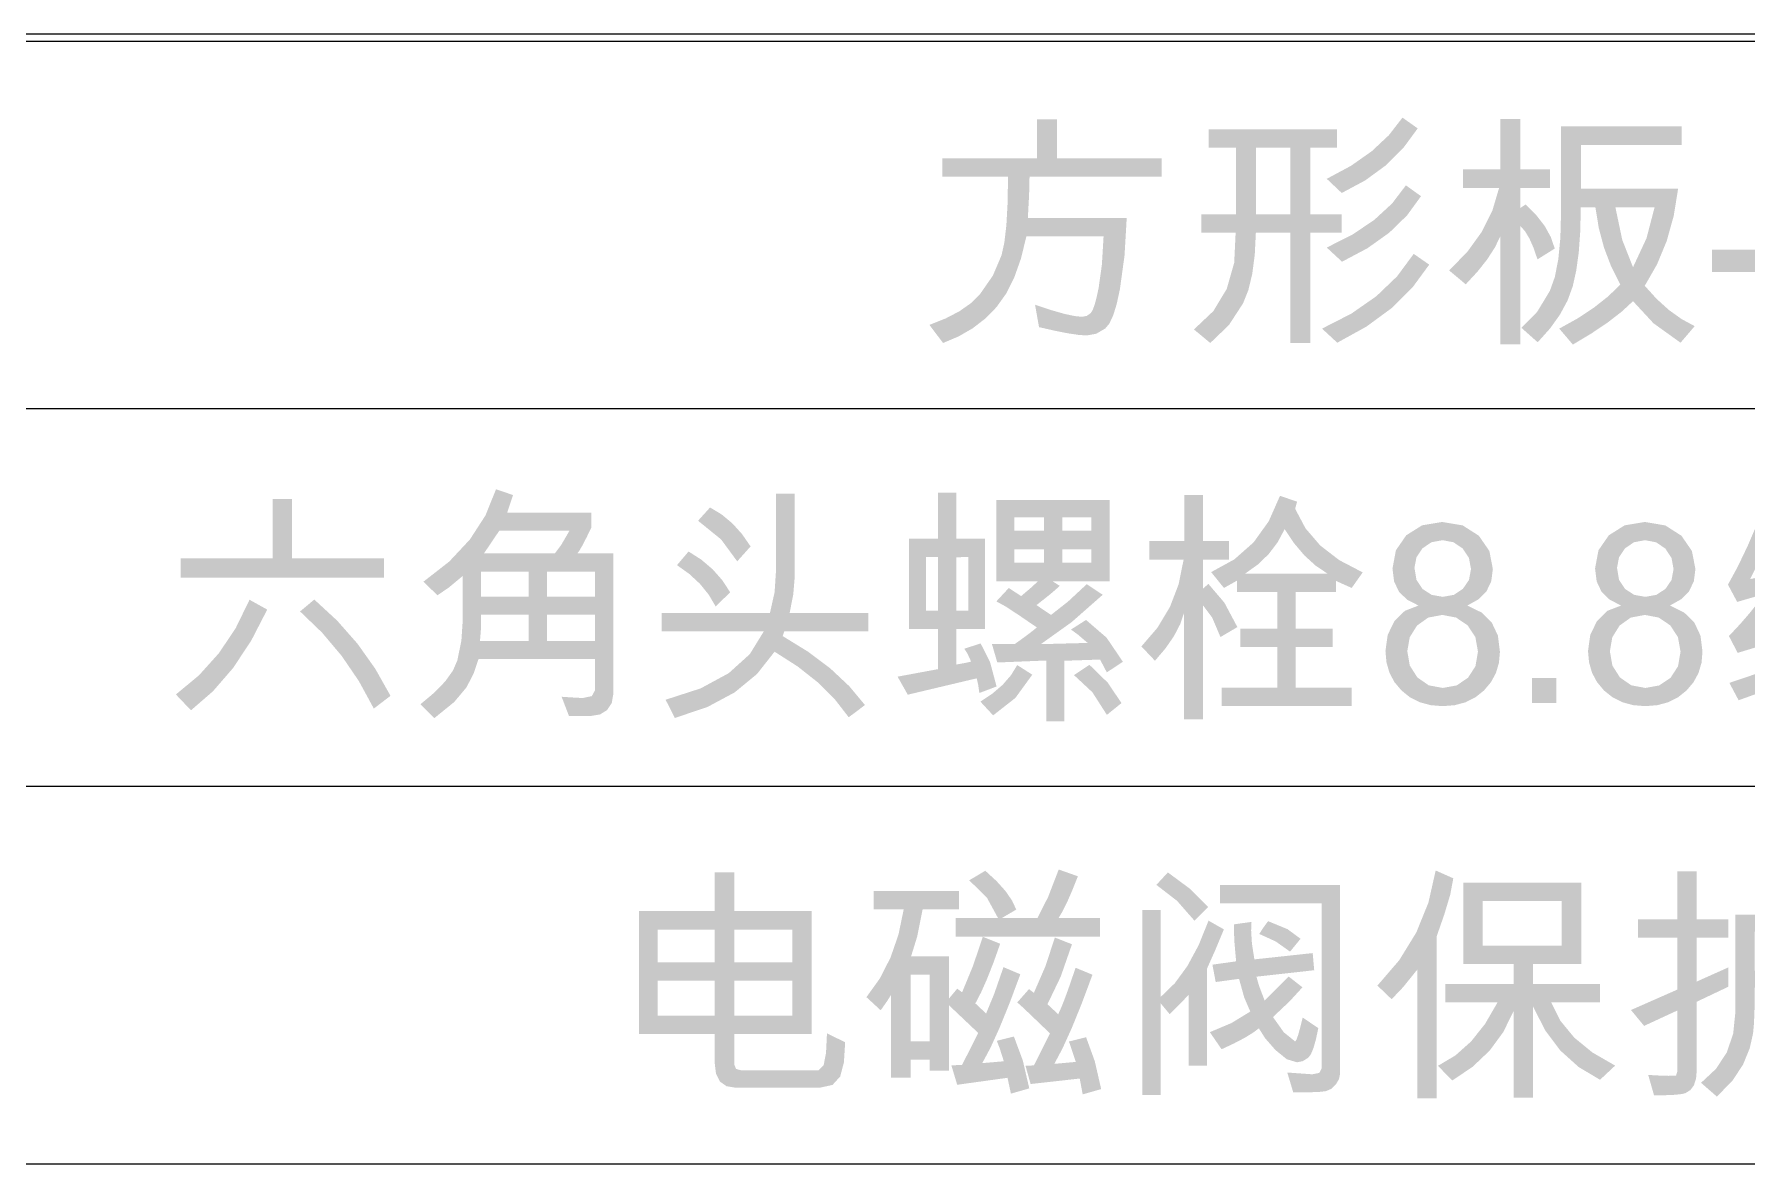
# Model space of a CAD drawing. Header units: millimetres. Extents: x 3 to 592, y 5 to 207.
# Drawn here: x 405.97 to 422.78, y 193.82 to 204.89 of the extents above; entities that cross this region are included whole.
import ezdxf

# ---------------------------------------------------------------- set-up
doc = ezdxf.new("R2010")
doc.units = ezdxf.units.MM

msp = doc.modelspace()

# ---------------------------------------------------------------- hatches: boundary and pattern name
h = msp.add_hatch(color=7)
h.dxf.hatch_style = 2
h.paths.add_polyline_path([(417.035673, 203.498194), (415.739765, 203.498194), (415.735631, 203.320979), (415.723229, 203.090846), (416.693368, 203.090846), (416.671939, 202.723186), (416.62612, 202.390252), (416.595114, 202.24784), (416.560801, 202.136486), (416.52318, 202.056241), (416.482252, 202.007157), (416.394265, 201.956307), (416.300903, 201.939357), (416.223285, 201.944508), (416.119415, 201.95989), (415.989294, 201.985401), (415.832921, 202.020937), (415.793784, 202.240872), (415.949847, 202.188868), (416.079038, 202.151851), (416.181358, 202.129716), (416.256805, 202.122361), (416.302349, 202.131869), (416.341692, 202.160395), (416.359779, 202.189954), (416.378486, 202.240597), (416.397813, 202.312323), (416.41776, 202.405134), (416.449868, 202.634647), (416.466267, 202.910048), (415.708346, 202.910048), (415.656248, 202.695582), (415.590042, 202.508556), (415.509676, 202.348919), (415.4151, 202.216619), (415.306071, 202.10548), (415.182418, 202.010051), (415.044192, 201.930125), (414.891445, 201.865495), (414.756949, 202.042986), (414.916525, 202.106246), (415.052124, 202.177), (415.163745, 202.255299), (415.251389, 202.341193), (415.380235, 202.526815), (415.46526, 202.726493), (415.492838, 202.851955), (415.512665, 203.022427), (415.524636, 203.237857), (415.52865, 203.498194), (414.884279, 203.498194), (414.884279, 203.67789), (415.813628, 203.67789), (415.813628, 204.060434), (416.010412, 204.060434), (416.010412, 203.67789), (417.035673, 203.67789)])
h = msp.add_hatch(color=7)
h.paths.add_polyline_path([(419.548767, 203.970035), (419.406743, 203.776971), (419.235264, 203.607059), (419.034225, 203.460298), (418.803524, 203.336688), (418.65635, 203.475594), (418.89438, 203.603339), (419.097529, 203.745966), (419.265847, 203.903475), (419.399388, 204.075868)])
h.paths.add_polyline_path([(418.803524, 202.94753), (418.494292, 202.94753), (418.494292, 201.865495), (418.29806, 201.865495), (418.29806, 202.94753), (417.960716, 202.94753), (417.949847, 202.731841), (417.925438, 202.544523), (417.887387, 202.385626), (417.83559, 202.255204), (417.69627, 202.041332), (417.513129, 201.865495), (417.353277, 201.998337), (417.543765, 202.178585), (417.675393, 202.396866), (417.748214, 202.653181), (417.762278, 202.94753), (417.42714, 202.94753), (417.42714, 203.126675), (417.765586, 203.126675), (417.765586, 203.781519), (417.497144, 203.781519), (417.497144, 203.962317), (418.757222, 203.962317), (418.757222, 203.781519), (418.494292, 203.781519), (418.494292, 203.126675), (418.803524, 203.126675)])
h.paths.add_polyline_path([(418.29806, 203.126675), (418.29806, 203.781519), (417.960716, 203.781519), (417.960716, 203.126675)])
h.paths.add_polyline_path([(419.581289, 203.305269), (419.444148, 203.116865), (419.269232, 202.94691), (419.056592, 202.795455), (418.80628, 202.662552), (418.65635, 202.801458), (418.909246, 202.928892), (419.123022, 203.073069), (419.297628, 203.23399), (419.433012, 203.411653)])
h.paths.add_polyline_path([(419.661766, 202.633889), (419.496824, 202.408993), (419.291419, 202.206421), (419.045602, 202.026174), (418.759427, 201.868251), (418.610048, 202.006606), (418.897265, 202.153169), (419.142935, 202.324175), (419.347057, 202.519675), (419.509631, 202.739722)])
h = msp.add_hatch(color=7)
h.paths.add_polyline_path([(420.893837, 202.791536), (420.724062, 202.685703), (420.685925, 202.797953), (420.645101, 202.889997), (420.601589, 202.961888), (420.555391, 203.013676), (420.555391, 201.853368), (420.36026, 201.853368), (420.36026, 202.912252), (420.304872, 202.800011), (420.229691, 202.684049), (420.13477, 202.564367), (420.020161, 202.440963), (419.857001, 202.577114), (420.036516, 202.760444), (420.178153, 202.956487), (420.281859, 203.16514), (420.347582, 203.386298), (419.993702, 203.386298), (419.993702, 203.567096), (420.36026, 203.567096), (420.36026, 204.063741), (420.555391, 204.063741), (420.555391, 203.567096), (420.846983, 203.567096), (420.846983, 203.386298), (420.555391, 203.386298), (420.555391, 203.189514), (420.607205, 203.223138), (420.711987, 203.119888), (420.794756, 203.013538), (420.855407, 202.904088)])
h.paths.add_polyline_path([(422.266914, 202.030859), (422.128008, 201.868251), (421.863011, 202.058489), (421.66168, 202.275599), (421.551919, 202.173994), (421.41694, 202.069238), (421.256743, 201.961277), (421.071328, 201.850061), (420.937934, 202.006606), (421.116752, 202.105824), (421.276242, 202.210831), (421.416509, 202.321625), (421.537656, 202.438207), (421.448256, 202.61389), (421.377666, 202.798564), (421.325886, 202.992127), (421.292917, 203.194475), (421.149049, 203.194475), (421.144097, 202.962034), (421.129275, 202.755845), (421.104634, 202.575908), (421.070226, 202.422222), (421.019273, 202.28217), (420.944962, 202.143927), (420.847293, 202.007441), (420.726267, 201.87266), (420.566966, 202.013771), (420.721995, 202.172177), (420.846432, 202.378125), (420.894181, 202.512079), (420.928288, 202.684945), (420.948752, 202.896775), (420.955573, 203.147621), (420.955573, 203.989327), (422.138481, 203.989327), (422.138481, 203.806875), (421.151805, 203.806875), (421.151805, 203.379132), (422.104305, 203.379132), (422.061207, 203.113101), (421.992271, 202.865675), (421.897496, 202.636851), (421.776884, 202.426632), (421.893061, 202.298285), (422.013424, 202.189471), (422.138024, 202.100295)])
h.paths.add_polyline_path([(421.872795, 203.194475), (421.489149, 203.194475), (421.556397, 202.875252), (421.66168, 202.608533), (421.794316, 202.893442)])
h = msp.add_hatch(color=7)
h.dxf.hatch_style = 2
h.paths.add_polyline_path([(423.130221, 202.561679), (422.437344, 202.561679), (422.437344, 202.77941), (423.130221, 202.77941)])
h = msp.add_hatch(color=7)
h.paths.add_polyline_path([(409.403546, 199.563862), (407.410903, 199.563862), (407.410903, 199.752378), (408.311588, 199.752378), (408.311588, 200.334461), (408.502309, 200.334461), (408.502309, 199.752378), (409.403546, 199.752378)])
h.paths.add_polyline_path([(409.46914, 198.405208), (409.305429, 198.280082), (409.159168, 198.548592), (408.989859, 198.796846), (408.797398, 199.024842), (408.581684, 199.232582), (408.721141, 199.349439), (408.945296, 199.142837), (409.14475, 198.916598), (409.319399, 198.670721)])
h.paths.add_polyline_path([(408.259223, 199.250772), (408.100878, 198.943805), (407.923464, 198.676888), (407.72693, 198.449968), (407.511224, 198.262994), (407.362947, 198.418437), (407.589186, 198.605807), (407.78504, 198.823098), (407.950508, 199.070257), (408.08559, 199.347235)])
h = msp.add_hatch(color=7)
h.paths.add_polyline_path([(411.654722, 198.418437), (411.63984, 198.333274), (411.595191, 198.266301), (411.526909, 198.222893), (411.440851, 198.208424), (411.219814, 198.208424), (411.148156, 198.395837), (411.289129, 198.386673), (411.354861, 198.38371), (411.444434, 198.401969), (411.474475, 198.457022), (411.474475, 198.765702), (410.332908, 198.765702), (410.285297, 198.625625), (410.214948, 198.488441), (410.094576, 198.344781), (409.89855, 198.185824), (409.7624, 198.321974), (409.900686, 198.437824), (410.00714, 198.548041), (410.081761, 198.652574), (410.124549, 198.751371), (410.164512, 198.946088), (410.178017, 199.146592), (410.178017, 199.58095), (410.041591, 199.467537), (409.92997, 199.391332), (409.791615, 199.524175), (410.044829, 199.721277), (410.248021, 199.938068), (410.40119, 200.1746), (410.504336, 200.430924), (410.671906, 200.374149), (410.614028, 200.200516), (411.440851, 200.200516), (411.440851, 200.058302), (411.394661, 199.962201), (411.35617, 199.887288), (411.325432, 199.833665), (411.302496, 199.801436), (411.654722, 199.801436)])
h.paths.add_polyline_path([(411.224774, 200.023576), (410.535755, 200.023576), (410.385825, 199.801436), (411.081458, 199.801436), (411.143815, 199.884601)])
h.paths.add_polyline_path([(411.474475, 199.378103), (411.474475, 199.622842), (411.00484, 199.622842), (411.00484, 199.378103)])
h.paths.add_polyline_path([(410.824041, 199.378103), (410.824041, 199.622842), (410.358264, 199.622842), (410.358264, 199.378103)])
h.paths.add_polyline_path([(411.474475, 198.944296), (411.474475, 199.201162), (411.00484, 199.201162), (411.00484, 198.944296)])
h.paths.add_polyline_path([(410.824041, 198.944296), (410.824041, 199.201162), (410.358264, 199.201162), (410.355439, 199.048131), (410.34724, 198.944296)])
h = msp.add_hatch(color=7)
h.paths.add_polyline_path([(414.158907, 199.038554), (413.333738, 199.038554), (413.317201, 198.991149), (413.567401, 198.837257), (413.785458, 198.673236), (413.97127, 198.499086), (414.124731, 198.314808), (414.049215, 198.257482), (413.96543, 198.195195), (413.828488, 198.371506), (413.661573, 198.53743), (413.464686, 198.692916), (413.237826, 198.837912), (413.065726, 198.61932), (412.845361, 198.438143), (412.576626, 198.294379), (412.259419, 198.188029), (412.168468, 198.366623), (412.512745, 198.478123), (412.788241, 198.627347), (412.995007, 198.814192), (413.133095, 199.038554), (412.129883, 199.038554), (412.129883, 199.217699), (413.192626, 199.217699), (413.238033, 199.420753), (413.25326, 199.653159), (413.25326, 200.386275), (413.433507, 200.386275), (413.433507, 199.547326), (413.421519, 199.400289), (413.385552, 199.217699), (414.158907, 199.217699)])
h.paths.add_polyline_path([(413.002457, 199.870338), (412.871268, 199.724266), (412.712862, 199.939378), (412.487071, 200.122243), (412.60448, 200.25233), (412.718598, 200.183807), (412.822899, 200.097301), (412.917484, 199.992811)])
h.paths.add_polyline_path([(412.802366, 199.420546), (412.659601, 199.28164), (412.591896, 199.396878), (412.506157, 199.502815), (412.40233, 199.59945), (412.280365, 199.686783), (412.393915, 199.820728), (412.519903, 199.739906), (412.629973, 199.646269), (412.724128, 199.539815)])
h = msp.add_hatch(color=7)
h.paths.add_polyline_path([(415.416242, 198.496709), (415.24757, 198.432768), (415.235168, 198.516691), (415.221112, 198.576636), (414.544771, 198.416232), (414.445001, 198.593172), (414.842978, 198.667035), (414.842978, 199.060051), (414.558551, 199.060051), (414.558551, 199.946406), (414.842978, 199.946406), (414.842978, 200.396197), (415.021021, 200.396197), (415.021021, 199.946406), (415.302692, 199.946406), (415.302692, 199.060051), (415.021021, 199.060051), (415.021021, 198.711683), (415.116106, 198.729047), (415.166542, 198.741449), (415.13216, 198.815863), (415.099845, 198.867126), (415.259697, 198.91894), (415.351612, 198.738624)])
h.paths.add_polyline_path([(415.13843, 199.24085), (415.13843, 199.766709), (415.021021, 199.763953), (415.021021, 199.24085)])
h.paths.add_polyline_path([(414.842978, 199.24085), (414.842978, 199.766709), (414.723365, 199.766709), (414.723365, 199.24085)])
h.paths.add_polyline_path([(416.655925, 198.739244), (416.498829, 198.635616), (416.479399, 198.66924), (416.432683, 198.760741), (416.082662, 198.749166), (416.082662, 198.153302), (415.902965, 198.153302), (415.902965, 198.751371), (415.423408, 198.732078), (415.371043, 198.911774), (415.593734, 198.911774), (415.677449, 198.972339), (415.741735, 199.020088), (415.78659, 199.055022), (415.812015, 199.077139), (415.795065, 199.087784), (415.760752, 199.110625), (415.709075, 199.145662), (415.640036, 199.192894), (415.505953, 199.280882), (415.414037, 199.331249), (415.536407, 199.46299), (415.657123, 199.383064), (415.766815, 199.47615), (415.821937, 199.529136), (415.412384, 199.529136), (415.412384, 200.327295), (416.524736, 200.327295), (416.524736, 199.529136), (415.964701, 199.529136), (416.034706, 199.484487), (416.005965, 199.455867), (415.958569, 199.414689), (415.892466, 199.361006), (415.807605, 199.294869), (415.95037, 199.198406), (416.116561, 199.3287), (416.300943, 199.499921), (416.458039, 199.396293), (416.153079, 199.127989), (415.8506, 198.911774), (416.310313, 198.923901), (416.212679, 199.007066), (416.146051, 199.05509), (416.294328, 199.149348), (416.495591, 198.975715)])
h.paths.add_polyline_path([(416.346142, 200.023576), (416.346142, 200.155867), (416.060062, 200.155867), (416.060062, 200.023576)])
h.paths.add_polyline_path([(415.882019, 200.023576), (415.882019, 200.155867), (415.590977, 200.155867), (415.590977, 200.023576)])
h.paths.add_polyline_path([(416.346142, 199.709934), (416.346142, 199.842777), (416.060062, 199.842777), (416.060062, 199.709934)])
h.paths.add_polyline_path([(415.882019, 199.709934), (415.882019, 199.842777), (415.590977, 199.842777), (415.590977, 199.709934)])
h.paths.add_polyline_path([(416.642145, 198.334101), (416.498829, 198.218346), (416.356202, 198.440485), (416.176368, 198.608055), (416.327952, 198.708927), (416.506959, 198.53433)])
h.paths.add_polyline_path([(415.766815, 198.612465), (415.600555, 198.384193), (415.382618, 198.213385), (415.257492, 198.348432), (415.376779, 198.427825), (415.476738, 198.513935), (415.557474, 198.606866), (415.619089, 198.706722)])
h = msp.add_hatch(color=7)
h.paths.add_polyline_path([(417.779316, 199.079344), (417.6134, 198.981779), (417.531613, 199.173257), (417.440318, 199.294869), (417.440318, 198.173697), (417.256763, 198.173697), (417.256763, 199.220455), (417.217489, 199.106663), (417.156718, 198.990185), (417.074449, 198.871019), (416.970683, 198.749166), (416.837289, 198.889726), (416.995849, 199.073797), (417.117719, 199.277092), (417.203003, 199.499611), (417.251803, 199.741353), (416.915561, 199.741353), (416.915561, 199.922152), (417.258968, 199.922152), (417.258968, 200.374149), (417.440318, 200.374149), (417.440318, 199.922152), (417.697736, 199.922152), (417.697736, 199.741353), (417.440318, 199.741353), (417.440318, 199.455273), (417.494888, 199.502677), (417.651571, 199.319123)])
h.paths.add_polyline_path([(419.009077, 199.615676), (418.901039, 199.46299), (418.748352, 199.53134), (418.748352, 199.422751), (418.350375, 199.422751), (418.350375, 199.062256), (418.71583, 199.062256), (418.71583, 198.88256), (418.350375, 198.88256), (418.350375, 198.484583), (418.901039, 198.484583), (418.901039, 198.303784), (417.626629, 198.303784), (417.626629, 198.484583), (418.170127, 198.484583), (418.170127, 198.88256), (417.806876, 198.88256), (417.806876, 199.062256), (418.170127, 199.062256), (418.170127, 199.422751), (417.774355, 199.422751), (417.774355, 199.534096), (417.647575, 199.46299), (417.521898, 199.618432), (417.749498, 199.7433), (417.937928, 199.909612), (418.08729, 200.117472), (418.197688, 200.366983), (418.365257, 200.309105), (418.345965, 200.240203), (418.447561, 200.047976), (418.591945, 199.879777), (418.779117, 199.73566)])
h.paths.add_polyline_path([(418.663465, 199.60355), (418.546056, 199.682925), (418.436915, 199.782143), (418.336043, 199.901206), (418.243439, 200.040112), (418.174502, 199.911128), (418.086756, 199.795373), (417.980199, 199.692846), (417.854832, 199.60355)])
h = msp.add_hatch(color=7)
h.paths.add_polyline_path([(423.408005, 199.024774), (423.194065, 198.969893), (423.002862, 198.918527), (422.834397, 198.870674), (422.688669, 198.826336), (422.60268, 198.991149), (422.714197, 199.110419), (422.808145, 199.218526), (422.884523, 199.315471), (422.943331, 199.401254), (422.683708, 199.326288), (422.593309, 199.495511), (422.688084, 199.669463), (422.786372, 199.874679), (422.888175, 200.11121), (422.993491, 200.37911), (423.155549, 200.299735), (423.056123, 200.067716), (422.965379, 199.865308), (422.883317, 199.692562), (422.809937, 199.549531), (423.060188, 199.60355), (423.137496, 199.734532), (423.220592, 199.899001), (423.387059, 199.820728), (423.267575, 199.586832), (423.145558, 199.38451), (423.020957, 199.213711), (422.893721, 199.074383), (423.408005, 199.213289)])
h.paths.add_polyline_path([(424.687927, 198.303784), (424.549572, 198.159366), (424.307795, 198.309572), (424.101985, 198.529231), (423.987376, 198.407447), (423.880052, 198.30654), (423.780067, 198.226304), (423.687471, 198.166531), (423.563999, 198.324179), (423.778629, 198.47473), (423.982923, 198.685225), (423.81432, 198.964691), (423.710622, 199.206123), (423.700942, 199.014197), (423.685129, 198.842735), (423.658774, 198.691736), (423.621877, 198.561202), (423.539746, 198.358423), (423.462576, 198.230472), (423.41021, 198.166531), (423.239333, 198.282287), (423.341928, 198.422433), (423.421786, 198.573328), (423.477941, 198.739933), (423.508878, 198.927208), (423.516922, 199.036659), (423.522796, 199.167401), (423.526396, 199.319433), (423.527619, 199.492755), (423.527619, 200.082556), (423.330284, 200.082556), (423.330284, 200.262252), (424.4261, 200.262252), (424.358714, 199.961357), (424.226009, 199.637725), (424.533036, 199.637725), (424.474839, 199.327666), (424.403569, 199.064737), (424.319173, 198.848936), (424.221599, 198.680264), (424.303454, 198.577953), (424.408461, 198.481069), (424.536618, 198.389662)])
h.paths.add_polyline_path([(424.32633, 199.458029), (424.006074, 199.458029), (424.006074, 199.618432), (424.11611, 199.822175), (424.206716, 200.082556), (423.707866, 200.082556), (423.707866, 199.754583), (423.763126, 199.550357), (423.858899, 199.29983), (423.977962, 199.046891), (424.103639, 198.835707), (424.169983, 198.956431), (424.229247, 199.100359), (424.28138, 199.267541)])
h.paths.add_polyline_path([(423.408005, 198.618528), (422.69804, 198.361662), (422.607089, 198.531987), (422.845326, 198.612697), (423.05819, 198.684467), (423.245733, 198.747245), (423.408005, 198.80098)])
h = msp.add_hatch(color=7)
h.paths.add_polyline_path([(420.036004, 199.290459), (420.17572, 199.222152), (420.275645, 199.123923), (420.335676, 198.995826), (420.355709, 198.837912), (420.345891, 198.728556), (420.316435, 198.628656), (420.267342, 198.538162), (420.198613, 198.457022), (420.114484, 198.389825), (420.019192, 198.341956), (419.912739, 198.31331), (419.795123, 198.303784), (419.676147, 198.313404), (419.568849, 198.3423), (419.473127, 198.390523), (419.388878, 198.458124), (419.320234, 198.540066), (419.271331, 198.632033), (419.242065, 198.733921), (419.232332, 198.845629), (419.254243, 199.002312), (419.319976, 199.138324), (419.423191, 199.239196), (419.556998, 199.290459), (419.444946, 199.347984), (419.365037, 199.425438), (419.317168, 199.52718), (419.301234, 199.653159), (419.334858, 199.832442), (419.436282, 199.979478), (419.592138, 200.077457), (419.790162, 200.110116), (419.990667, 200.076286), (420.149003, 199.975069), (420.251943, 199.825689), (420.286256, 199.648198), (420.270564, 199.528421), (420.223555, 199.429572), (420.145334, 199.351705)])
h.paths.add_polyline_path([(419.795123, 199.375898), (419.903024, 199.395328), (419.991907, 199.453619), (420.051714, 199.540987), (420.071833, 199.648198), (420.051576, 199.758097), (419.990805, 199.849392), (419.900681, 199.910921), (419.792367, 199.931523), (419.682882, 199.911266), (419.594481, 199.850494), (419.53619, 199.762437), (419.516759, 199.660325), (419.536672, 199.542571), (419.596686, 199.452517), (419.686396, 199.394984)])
h.paths.add_polyline_path([(419.795123, 198.482378), (419.930309, 198.506907), (420.041516, 198.581045), (420.115448, 198.694802), (420.140184, 198.837912), (420.114621, 198.98171), (420.038209, 199.096983), (419.925348, 199.172913), (419.790162, 199.198406), (419.651669, 199.172361), (419.542115, 199.094227), (419.470457, 198.979298), (419.446755, 198.842873), (419.471215, 198.70183), (419.544871, 198.586006), (419.656561, 198.508147)])
h = msp.add_hatch(color=7)
h.paths.add_polyline_path([(422.023817, 199.290459), (422.163533, 199.222152), (422.263458, 199.123923), (422.323488, 198.995826), (422.343522, 198.837912), (422.333703, 198.728556), (422.304248, 198.628656), (422.255155, 198.538162), (422.186425, 198.457022), (422.102296, 198.389825), (422.007005, 198.341956), (421.900551, 198.31331), (421.782936, 198.303784), (421.663959, 198.313404), (421.556662, 198.3423), (421.46094, 198.390523), (421.37669, 198.458124), (421.308047, 198.540066), (421.259143, 198.632033), (421.229877, 198.733921), (421.220145, 198.845629), (421.242056, 199.002312), (421.307788, 199.138324), (421.411003, 199.239196), (421.544811, 199.290459), (421.432759, 199.347984), (421.35285, 199.425438), (421.30498, 199.52718), (421.289047, 199.653159), (421.322671, 199.832442), (421.424095, 199.979478), (421.579951, 200.077457), (421.777975, 200.110116), (421.978479, 200.076286), (422.136816, 199.975069), (422.239755, 199.825689), (422.274069, 199.648198), (422.258376, 199.528421), (422.211368, 199.429572), (422.133147, 199.351705)])
h.paths.add_polyline_path([(421.782936, 199.375898), (421.890836, 199.395328), (421.97972, 199.453619), (422.039526, 199.540987), (422.059646, 199.648198), (422.039389, 199.758097), (421.978617, 199.849392), (421.888493, 199.910921), (421.78018, 199.931523), (421.670695, 199.911266), (421.582293, 199.850494), (421.524002, 199.762437), (421.504572, 199.660325), (421.524485, 199.542571), (421.584498, 199.452517), (421.674209, 199.394984)])
h.paths.add_polyline_path([(421.782936, 198.482378), (421.918121, 198.506907), (422.029329, 198.581045), (422.103261, 198.694802), (422.127997, 198.837912), (422.102434, 198.98171), (422.026022, 199.096983), (421.91316, 199.172913), (421.777975, 199.198406), (421.639482, 199.172361), (421.529928, 199.094227), (421.45827, 198.979298), (421.434568, 198.842873), (421.459028, 198.70183), (421.532684, 198.586006), (421.644374, 198.508147)])
h = msp.add_hatch(color=7)
h.dxf.hatch_style = 2
h.paths.add_polyline_path([(420.908665, 198.334101), (420.669437, 198.334101), (420.669437, 198.581045), (420.908665, 198.581045)])
h = msp.add_hatch(color=7)
h.paths.add_polyline_path([(413.930677, 195.007759), (413.918343, 194.810906), (413.881619, 194.671518), (413.806378, 194.588904), (413.679874, 194.561275), (412.856358, 194.561275), (412.766011, 194.576476), (412.701605, 194.622115), (412.663037, 194.698243), (412.650204, 194.804912), (412.650204, 195.089339), (411.908268, 195.089339), (411.908268, 196.294296), (412.650204, 196.294296), (412.650204, 196.672981), (412.842027, 196.672981), (412.842027, 196.294296), (413.602704, 196.294296), (413.602704, 195.089339), (412.842027, 195.089339), (412.842027, 194.79058), (412.85939, 194.746208), (412.91148, 194.7316), (413.667196, 194.7316), (413.71963, 194.784035), (413.742712, 194.901375), (413.752083, 195.0943)])
h.paths.add_polyline_path([(413.411432, 195.789934), (413.411432, 196.111843), (412.842027, 196.111843), (412.842027, 195.789934)])
h.paths.add_polyline_path([(412.650204, 195.789934), (412.650204, 196.111843), (412.089618, 196.111843), (412.089618, 195.789934)])
h.paths.add_polyline_path([(413.411432, 195.26683), (413.411432, 195.610237), (412.842027, 195.610237), (412.842027, 195.26683)])
h.paths.add_polyline_path([(412.650204, 195.26683), (412.650204, 195.610237), (412.089618, 195.610237), (412.089618, 195.26683)])
h = msp.add_hatch(color=7)
h.paths.add_polyline_path([(416.430662, 196.044595), (415.015141, 196.044595), (415.015141, 196.225394), (415.430757, 196.225394), (415.32203, 196.424658), (415.147984, 196.59581), (415.305631, 196.689517), (415.41634, 196.587913), (415.503793, 196.490597), (415.568096, 196.397519), (415.609351, 196.308627), (415.470996, 196.227599), (415.81771, 196.225394), (415.922303, 196.432926), (416.02607, 196.701644), (416.214034, 196.635498), (416.15905, 196.497005), (416.109028, 196.38249), (416.063966, 196.291953), (416.023865, 196.225394), (416.430662, 196.225394)])
h.paths.add_polyline_path([(415.737233, 194.555211), (415.556986, 194.503397), (415.523913, 194.65884), (415.030024, 194.590489), (414.972697, 194.780658), (415.077979, 194.785619), (415.144935, 194.918109), (415.193597, 195.01458), (415.223862, 195.074982), (415.235627, 195.099261), (414.948995, 195.370459), (414.948995, 194.728844), (414.759377, 194.728844), (414.759377, 194.837434), (414.573066, 194.837434), (414.573066, 194.65884), (414.381795, 194.65884), (414.381795, 195.474087), (414.347481, 195.418759), (414.279269, 195.320849), (414.13926, 195.449834), (414.27094, 195.633371), (414.3758, 195.838303), (414.453892, 196.064525), (414.505267, 196.311935), (414.209264, 196.311935), (414.209264, 196.491631), (415.047111, 196.491631), (415.047111, 196.311935), (414.691026, 196.311935), (414.636525, 196.041563), (414.577476, 195.850567), (414.948995, 195.850567), (414.948995, 195.435502), (415.030024, 195.533067), (415.077979, 195.497238), (415.185053, 195.756723), (415.281378, 196.041839), (415.451703, 195.973488), (415.385652, 195.788082), (415.323064, 195.628772), (415.263885, 195.495611), (415.208066, 195.388649), (415.313348, 195.28943), (415.391965, 195.479599), (415.484225, 195.744183), (415.64959, 195.674178), (415.542206, 195.386857), (415.444124, 195.145839), (415.355344, 194.951122), (415.275866, 194.802707), (415.487532, 194.820897), (415.447294, 194.947332), (415.418631, 195.022091), (415.5862, 195.063983), (415.673499, 194.829441)])
h.paths.add_polyline_path([(414.759377, 195.01713), (414.759377, 195.669769), (414.573066, 195.669769), (414.573066, 195.01713)])
h.paths.add_polyline_path([(416.442789, 194.548046), (416.261439, 194.496231), (416.232224, 194.651674), (415.750462, 194.597655), (415.700302, 194.776249), (415.782433, 194.780658), (415.940631, 195.0943), (415.837554, 195.192967), (415.753218, 195.273996), (415.688726, 195.335181), (415.644078, 195.376522), (415.619273, 195.39802), (415.734477, 195.528658), (415.782433, 195.492277), (415.89681, 195.755207), (415.988036, 196.034673), (416.156157, 195.968527), (416.045707, 195.651303), (415.915827, 195.380381), (416.021109, 195.282264), (416.052218, 195.350469), (416.090975, 195.449214), (416.137381, 195.578448), (416.191434, 195.738119), (416.35735, 195.669769), (416.252128, 195.387521), (416.15471, 195.147699), (416.065042, 194.950355), (415.983075, 194.795541), (416.19419, 194.814834), (416.126391, 195.014925), (416.294512, 195.056817), (416.380019, 194.821655)])
h = msp.add_hatch(color=7)
h.paths.add_polyline_path([(417.49418, 196.333983), (417.35803, 196.200038), (417.187291, 196.39441), (416.984306, 196.551162), (417.097305, 196.672981), (417.316413, 196.510923)])
h.paths.add_polyline_path([(418.786228, 194.694118), (418.775893, 194.644439), (418.744887, 194.592694), (418.700239, 194.550113), (418.648976, 194.528202), (418.575802, 194.51952), (418.465421, 194.516626), (418.327066, 194.516626), (418.269188, 194.710654), (418.51503, 194.693015), (418.582761, 194.706727), (418.60543, 194.748137), (418.60543, 196.36871), (417.608832, 196.36871), (417.608832, 196.548406), (418.786228, 196.548406)])
h.paths.add_polyline_path([(417.646866, 196.114599), (417.560326, 195.906791), (417.482053, 195.730954), (417.482053, 194.778454), (417.300152, 194.778454), (417.300152, 195.471882), (417.229527, 195.397606), (417.115495, 195.282264), (417.0273, 195.388649), (417.0273, 194.49127), (416.847053, 194.49127), (416.847053, 196.303666), (417.0273, 196.303666), (417.0273, 195.45259), (417.164467, 195.585502), (417.288301, 195.75438), (417.398906, 195.959226), (417.496385, 196.200038)])
h.paths.add_polyline_path([(418.399275, 196.022546), (418.296198, 195.896318), (418.156465, 195.995537), (417.993581, 196.069951), (418.039883, 196.139404), (418.080673, 196.195077), (418.27098, 196.116873)])
h.paths.add_polyline_path([(418.573459, 195.146114), (418.5503, 195.036164), (418.526261, 194.951122), (418.501293, 194.891091), (418.475343, 194.856175), (418.421117, 194.822206), (418.363997, 194.810975), (418.263194, 194.841292), (418.151228, 194.932794), (418.051941, 195.046413), (417.990273, 195.143909), (417.928667, 195.098227), (417.847164, 195.048825), (417.745715, 194.995701), (417.624267, 194.938857), (417.509063, 195.106427), (417.721556, 195.195999), (417.905938, 195.308723), (417.846268, 195.446802), (417.795694, 195.62953), (417.566389, 195.598111), (417.534418, 195.768436), (417.767031, 195.800958), (417.748772, 196.006079), (417.744983, 196.163658), (417.918064, 196.187911), (417.914206, 196.103575), (417.922129, 195.974729), (417.946176, 195.82025), (418.518338, 195.881987), (418.533221, 195.713866), (417.96602, 195.650476), (417.993236, 195.557045), (418.046497, 195.417312), (418.281866, 195.652681), (418.418017, 195.546296), (418.291099, 195.408148), (418.128629, 195.254704), (418.235289, 195.104635), (418.34691, 195.014925), (418.358985, 195.033012), (418.375297, 195.078177), (418.395744, 195.150421), (418.420221, 195.249743)])
h = msp.add_hatch(color=7)
h.paths.add_polyline_path([(419.898253, 196.615103), (419.867592, 196.453528), (419.808405, 196.256813), (419.735093, 196.0468), (419.735093, 194.456544), (419.543822, 194.456544), (419.543822, 195.718827), (419.404364, 195.546434), (419.293019, 195.429439), (419.153561, 195.563384), (419.368217, 195.812869), (419.535071, 196.084214), (419.654073, 196.377365), (419.725172, 196.692273)])
h.paths.add_polyline_path([(421.486304, 194.778454), (421.338028, 194.639547), (421.128238, 194.764492), (420.948732, 194.925973), (420.799611, 195.123936), (420.680979, 195.358332), (420.680979, 194.464812), (420.489707, 194.464812), (420.489707, 195.313684), (420.388921, 195.108011), (420.255165, 194.925904), (420.088336, 194.76736), (419.888331, 194.632382), (419.74722, 194.776249), (419.918286, 194.877741), (420.072713, 195.015201), (420.210603, 195.188627), (420.33206, 195.39802), (419.819981, 195.39802), (419.819981, 195.577716), (420.489707, 195.577716), (420.489707, 195.775602), (419.99637, 195.775602), (419.99637, 196.573762), (421.152819, 196.573762), (421.152819, 195.775602), (420.680979, 195.775602), (420.680979, 195.577716), (421.338028, 195.577716), (421.338028, 195.39802), (420.859021, 195.39802), (420.949981, 195.216721), (421.084813, 195.053097), (421.26357, 194.907042)])
h.paths.add_polyline_path([(420.961547, 195.956401), (420.961547, 196.392963), (420.185988, 196.392963), (420.185988, 195.956401)])
h = msp.add_hatch(color=7)
h.paths.add_polyline_path([(422.595573, 195.551257), (422.287444, 195.405185), (422.287444, 194.738766), (422.280416, 194.651812), (422.259332, 194.585528), (422.22433, 194.538468), (422.176098, 194.508358), (422.136092, 194.498953), (422.071436, 194.492235), (421.982079, 194.488204), (421.867969, 194.486861), (421.810643, 194.686952), (421.929774, 194.680268), (422.007978, 194.678132), (422.059241, 194.678684), (422.084045, 194.680889), (422.096172, 194.721678), (422.096172, 195.318645), (421.770404, 195.168163), (421.64142, 195.323606), (422.096172, 195.523697), (422.096172, 196.034673), (421.710321, 196.034673), (421.710321, 196.213267), (422.096172, 196.213267), (422.096172, 196.682351), (422.287444, 196.682351), (422.287444, 196.213267), (422.595573, 196.213267), (422.595573, 196.034673), (422.287444, 196.034673), (422.287444, 195.603072), (422.595573, 195.740875)])
h.paths.add_polyline_path([(423.762496, 195.440463), (423.571775, 195.440463), (423.571775, 195.541887), (422.856849, 195.541887), (422.85573, 195.398855), (422.85244, 195.276546), (422.847082, 195.17501), (422.839762, 195.0943), (422.80662, 194.94747), (422.741645, 194.789478), (422.636708, 194.629212), (422.484228, 194.474734), (422.329336, 194.609782), (422.476287, 194.747026), (422.581379, 194.907369), (422.644511, 195.09076), (422.665578, 195.297147), (422.665578, 196.26012), (423.202461, 196.26012), (423.074855, 196.422522), (422.900946, 196.565494), (423.020009, 196.670224), (423.221065, 196.525255), (423.381606, 196.338944), (423.272466, 196.265081), (423.762496, 196.26012)])
h.paths.add_polyline_path([(423.571775, 195.709456), (423.571775, 196.091448), (422.856849, 196.091448), (422.856849, 195.709456)])

# ---------------------------------------------------------------- linework, layer by layer
at = {"color": 7, "lineweight": 0}
for points in [[(473.988681, 204.893333), (302.115348, 204.893333)], [(302.115348, 201.224444), (473.988681, 201.224444)], [(302.115348, 197.520278), (473.988681, 197.520278)], [(302.115348, 193.816111), (473.988681, 193.816111)]]:
    msp.add_lwpolyline(points, dxfattribs=at)
at = {"color": 9, "lineweight": 0, "true_color": 0xc0c0c0}
msp.add_lwpolyline([(588.994237, 204.822778), (301.974237, 204.822778)], dxfattribs=at)

doc.saveas('drawing.dxf')
